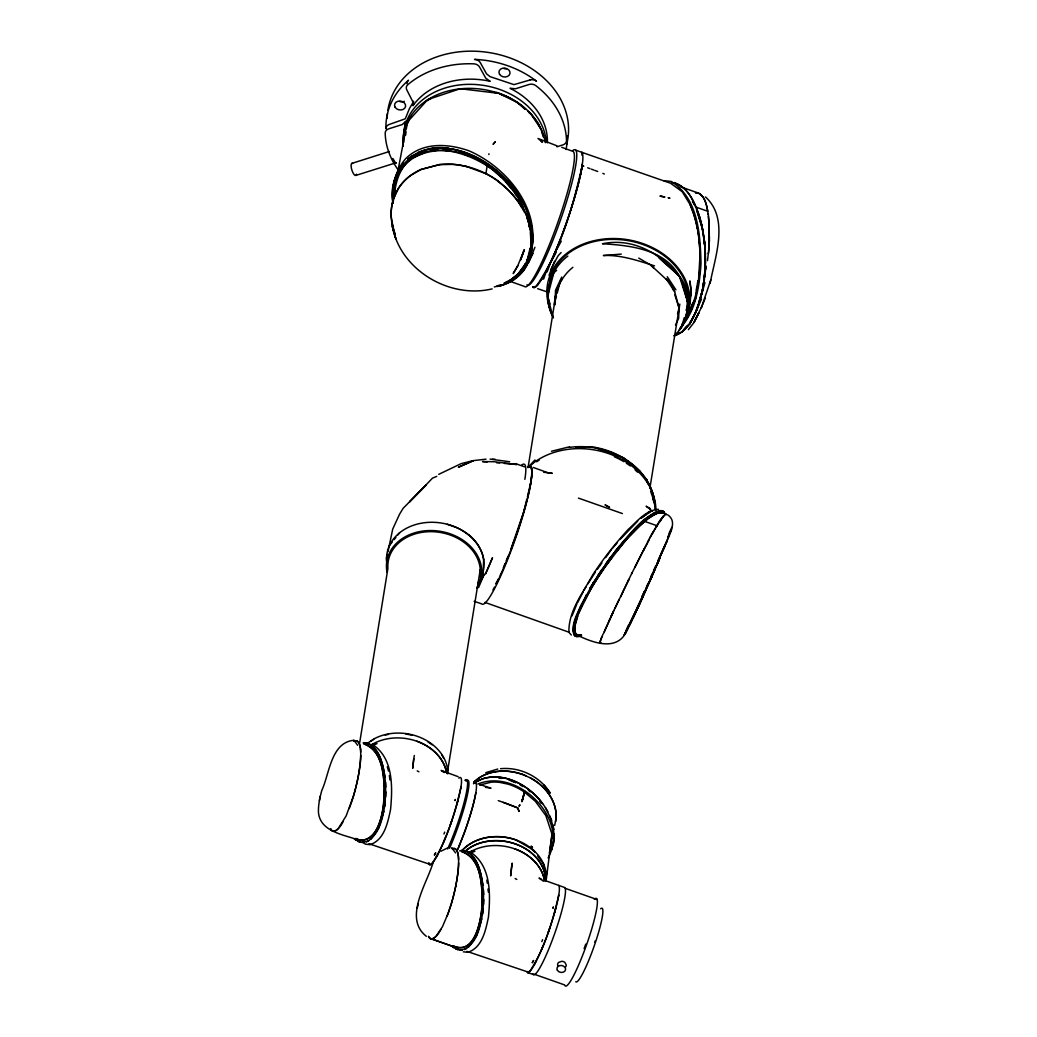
<?xml version="1.0" encoding="UTF-8"?>
<svg xmlns="http://www.w3.org/2000/svg" width="1037" height="1037" viewBox="0 0 1037 1037"><rect width="100%" height="100%" fill="white"/><g stroke="black" fill="none" stroke-linecap="round" stroke-linejoin="round"><path stroke-width="1.5" d="M627.294 629.718C618.35 652.027 593.683 643.173 577.453 635.201L575.185 632.713L574.757 626.711L578.335 613.917L591.064 588.342L603.754 568.483L625.505 540.407L639.609 525.694L651.651 516.037L658.041 512.952L663.537 513.224L662.06 512.576M531.087 238.964L530.801 245.588M385.686 796.779L385.557 782.235M483.579 904.394L483.449 889.85M699.612 301.404A68.261 30.734 -86.6 0 0 700.649 297.865C707.39 271.513 706.845 243.306 699.69 217.096C695.166 203.498 688.814 187.386 673.972 182.551M691.018 295.791L691.225 290.632L690.162 302.324L688.218 308.326M460.921 787.264C454.75 813.941 446.791 841.111 431.651 864.184L428.812 863.964L428.877 862.758L429.149 863.99M705.562 261.622L704.317 277.41L705.899 268.039A3.591 3.539 84.1 0 1 705.717 267.494L705.756 265.796A2.865 2.813 84.2 0 0 705.782 267.468L705.899 267.831A3.124 3.085 84.9 0 1 705.691 266.924L705.704 266.366M678.807 330.518C689.774 314.963 691.938 291.384 679.3 276.011C664.51 249.01 630.042 245.432 602.432 243.747C632.946 237.499 660.115 253.235 679.3 276.011C689.099 294.508 692.483 320.29 674.581 334.99M674.335 335.832C692.807 329.014 698.355 306.796 702.58 289.608C706.897 265.602 706.262 240.623 699.69 217.096C694.933 203.33 688.127 185.39 671.963 182.46M394.967 186.608L394.293 196.771C399.634 115.703 504.021 154.85 522.739 206.532L519.304 200.154M704.654 275.168L705.173 265.861M555.054 304.8L555.521 290.243L561.704 277.086M702.58 289.608L703.877 280.975L702.58 289.608L697.175 308.598M384.701 806.553L385.855 791.866M482.594 914.18L483.748 899.481M553.473 317.892C541.573 297.1 549.117 270.009 567.861 256.074M654.84 509.024C655.902 474.376 621.409 449.864 589.664 446.636M388.032 551.515L392.712 529.09L399.517 514.287L403.134 508.299L426.285 484.927L409.68 501.623M707.493 260.637L708.31 253.624M405.648 135.082L406.024 131.88M406.4 128.692L407.165 122.301L427.737 99.591L460.234 88.715L498.395 93.304L493.301 92.15M546.395 878.572L552.021 834.279L545.838 815.575L535.377 801.342L524.553 792.164A53.937 42.219 48.4 0 0 508.026 784.128L499.51 782.352A51.111 39.976 48.3 0 0 491.162 782.183L479.716 785.061M704.356 279.912L704.512 278.655M353.773 740.301C330.984 742.479 329.481 773.809 321.82 790.401C319.889 797.31 318.32 804.414 318.411 811.621C319.474 832.27 345.217 834.798 359.891 840.54C382.822 839.14 383.716 805.114 384.416 787.939C383.146 772.552 381.525 748.818 363.637 743.905M433.142 862.253C427.477 882.889 402.875 918.056 426.35 936.294M555.586 821.874L556.078 818.154A46.821 37.98 21.3 0 0 530.387 777.97M698.471 281.144L700.079 254.221M531.838 475.166L531.048 480.922L531.955 471.576L530.853 466.702L527.781 467.272M394.177 193.75C395.369 143.119 459.197 140.721 489.607 167.463C513.95 185.636 533.783 215.229 530.711 246.715A68.261 53.289 49.2 0 1 528.844 255.633A67.703 52.835 49.2 0 1 525.5 263.735A68.261 53.263 49.3 0 1 517.981 274.014L511.591 279.264L503.917 283.27M511.422 867.956L510.645 875.915L512.2 863.147L511.487 867.554M549.39 853.14L552.021 834.279M574.718 627.774L575.198 624.404M554.328 304.541C555.197 289.893 561.302 276.62 572.891 267.287M413.543 760.302L412.752 768.287L413.789 758.734M413.594 759.94L414.307 755.519M359.58 743.309L387.903 568.432A46.484 37.021 9.2 0 1 436.084 531.903A46.484 37.021 9.2 0 1 479.859 576.987M487.17 165.829L485.899 173.672A75.727 62.57 31.2 0 1 500.962 183.458L506.432 188.034M480.274 569.456L447.569 771.359A46.484 37.021 9.2 0 0 447.206 768.378M528.196 466.663L556.325 292.058M649.849 488.414L679.818 304.139M546.123 880.4L546.279 879.441M580.5 174.683L581.731 167.968C572.1 208.981 560.213 251.395 536.142 286.406L533.07 286.99M397.534 173.049L407.165 122.301M553.784 272.848L547.614 296.478L552.786 316.428C545.89 302.195 547.419 286.886 553.784 272.848L556.61 270.385M488.829 154.526L488.984 153.761M460.661 788.379L460.882 787.355M530.166 485.497L530.918 481.855L527.457 496.567M558.554 896.007L558.762 894.97C552.643 921.634 544.658 948.764 529.544 971.799L526.705 971.591L466.857 951.357M522.441 799.812L522.142 800.797L522.92 797.881M701.751 306.589L710.863 279.77M320.329 796.183L319.383 800.512M418.209 903.81L417.276 908.14M522.635 799.177L524.398 792.696M702.71 289.712L701.064 296.686M385.31 801.692C383.029 816.067 380.501 834.007 366.541 841.927M483.19 909.306C480.922 923.695 478.394 941.635 464.433 949.555M522.804 798.386L521.792 801.718L522.622 799.216M696.695 290.982L695.671 295.247M524.826 791.153L522.35 800.123M701.88 292.214L701.582 293.536L702.84 289.492L699.469 300.315M522.894 797.997L523.439 795.949M387.294 554.549L386.568 557.582A49.115 39.121 9.2 0 0 386.723 562.015M526.731 499.562L523.802 511.539L510.593 550.193M530.063 248.426L527.237 259.963L528.65 256.074M710.138 283.114C715.167 256.411 729.374 218.742 705.471 196.926M701.336 294.573L700.597 297.463M554.665 825.478L556.078 818.206L555.728 810.584A46.613 37.825 21.2 0 0 549.921 795.599A47.145 38.343 20.9 0 0 541.534 785.696A47.339 38.434 21.1 0 0 530.438 777.931L522.052 774.237A47.339 37.941 21.2 0 0 508.7 771.308A47.145 37.721 21 0 0 495.517 771.697A46.613 37.41 21.3 0 0 480.131 777.219L474.039 781.924M554.834 302.182L556.402 296.206M557.18 293.225L560.304 281.273L562.404 279.122M522.972 797.699L523.918 794.316M677.524 313.913L679.079 307.937L674.659 291.669L667.271 276.749L675.93 289.854L666.156 278.784L674.659 291.669M681.866 326.616L684.187 317.75M686.118 310.374L688.037 302.985L679.3 276.011L656.084 254.609M456.708 804.893L457.887 800.512M554.588 912.521L555.78 908.127M577.868 185.766L574.433 198.145A71.773 9.54 -70.6 0 1 565.593 225.133L561.717 235.593M701.647 294.404L704.914 282.712M530.503 253.871C542.571 210.355 507.262 167.32 468.957 150.806C448.14 143.456 422.642 141.9 405.739 158.583C397.197 168.564 392.155 181.54 393.373 194.749M523.996 794.057L524.268 793.111M522.246 800.46L522.505 799.605M695.14 314.211L698.031 304.943M594.797 942.179L595.199 940.896M693.857 301.534L694.233 300.328L684.705 320.757L685.263 319.953M599.827 642.305L601.978 636.64M577.622 616.056C575.807 621.759 573.046 628.266 575.846 634.048L578.127 635.409L581.511 635.162L578.127 635.409L575.846 634.048M521.196 258.382L520.678 259.859L524.229 249.917L517.709 265.874M549.014 275.311L554.588 261.246M543.595 279.096L546.603 270.463A70.788 9.411 -70.6 0 0 550.478 262.542L552.993 256.995A72.953 9.696 -70.6 0 0 560.667 238.419L561.147 237.136M658.988 560.33L660.271 556.752L657.484 563.817M383.884 811.31L378.596 828.2L370.857 839.244M481.777 918.938L476.489 935.828L468.75 946.872M521.261 258.187L524.229 249.917M511.604 547.743L513.6 542.234M444.692 832.089L443.953 833.968M450.421 824.428L451.756 820.734M542.571 939.716L541.845 941.583M548.314 932.043L549.649 928.361M330.609 828.887A47.145 11.148 -74.4 0 0 333.318 831.181A46.613 11.044 -74.7 0 0 338.464 828.278L346.177 815.821L353.41 796.235A46.613 10.616 -75.4 0 0 357.83 778.606A47.145 10.526 -75.5 0 0 359.878 766.058M447.116 916.189L451.302 903.862A46.613 10.616 -75.4 0 0 455.71 886.233M349.223 808.601L350.675 804.647A46.821 10.59 -75.4 0 0 360.695 755.208M534.923 247.286L528.935 262.244M657.756 561.121L668.554 536.881M547.082 271.927L550.647 262.607L556.13 252.51M393.477 199.065L398.454 188.384A71.177 57.398 28.1 0 1 410.652 175.447L421.294 169.342L439.844 164.559M699.262 302.882C694.414 315.559 688.464 331.879 673.933 335.703M697.616 307.432L695.996 311.398L701.479 299.174M666.506 542.351L649.616 580.383M666.519 542.312C669.448 533.757 677.874 521.43 667.543 514.728M550.504 269.996L558.049 255.854L561.121 252.548M443.59 842.083L445.301 837.883M571.996 615.965L576.818 604.13M541.483 949.698L543.194 945.498M600.851 639.375L603.158 633.866M586.32 594.797C581.848 607.176 568.367 622.731 575.094 636.251L581.148 636.148L576.766 636.835L574.005 635.098L572.981 631.002L573.746 624.702L580.344 606.541L593.618 582.275L610.612 557.284L623.963 540.523L644.431 519.77L654.554 512.485L659.701 510.58L663.291 511.111L665.197 514.041M499.549 576.948L500.78 573.979M503.23 568.03L505.071 563.571M506.302 560.602L508.143 556.143M689.294 312.954C701.297 286.536 702.23 256.178 697.305 227.92M705.29 298.15L701.323 307.613L701.66 306.822M659.182 559.876L649.655 580.292M659.156 559.928L641.164 600.708M652.027 576.403L625.376 633.205L640.931 601.227M578.335 613.917L581.848 605.893M533.044 253.443L525.889 266.703M639.725 603.858L636.731 610.365M646.038 589.91L629.005 626.452M608.784 621.344L613.761 610.663M407.398 123.779L409.071 120.188M669.137 533.096L671.859 527.263M650.795 576.87L652.143 573.979M653.491 570.726L655.514 566.383M656.849 563.882L664.989 546.071M646.232 587.616L648.294 583.222M635.642 611.221L624.118 635.175L635.707 611.286M636.057 610.262L654.814 570M660.919 554.16L666.985 541.171M646.894 586.229L648.255 583.3M637.042 608.408L652.467 575.392M630.405 623.652L643.407 595.782M636.225 611.428L633.05 618.182M701.543 307.082L694.259 321.807L698.834 312.98L698.173 314.302M629.498 625.48L627.709 628.733M675.502 324.944L678.639 318.437L679.079 307.937L674.724 294.521M622.511 592.36L628.785 579.463M584.596 600.28L597.105 578.465L612.05 557.141L607.604 563.156M689.618 324.607L694.271 315.092M628.435 580.202L631.961 573.02M631.572 573.798L644.223 548.767M627.916 628.565L627.307 629.692M577.531 602.756L583.222 591.738M689.942 311.593L682.813 323.259M694.259 321.807L698.303 314.042M643.912 549.377L646.803 543.868M478.537 587.642L484.279 574.2L476.761 588.109M541.418 279.705A72.953 9.696 -70.6 0 0 548.042 267.611L550.478 262.542A70.866 9.424 -70.6 0 0 554.523 253.469L561.315 241.102M495.842 583.701L498.81 578.296M428.501 936.502A47.145 11.148 -74.4 0 0 431.211 938.809A46.613 11.044 -74.7 0 0 436.357 935.905L442.488 926.65L448.567 912.275A46.821 10.59 -75.4 0 0 458.587 862.836M692.444 318.515L693.377 316.842M525.461 267.702C519.031 277.242 508.765 284.06 497.514 286.445C549.027 275.116 536.647 206.259 505.875 179.142C482.231 153.696 438.431 135.134 407.8 159.089L412.545 155.537M436.318 857.145L437.77 854.579M534.211 964.773L535.649 962.193M652.195 533.912L656.901 525.694L644.625 521.378L629.952 535.585L616.574 551.295L621.085 545.721M413.711 101.263L409.356 108.768L405.273 118.801L389.484 124.362A6.196 4.939 9.2 0 0 385.92 128.769A91.1 72.564 9.2 0 1 408.539 80.238A6.196 4.939 9.2 0 0 407.01 83.673M517.606 266.042L513.198 273.574L517.852 265.641M593.618 582.275L589.82 588.601L601.836 569.585M583.935 590.364L586.294 586.436M587.875 583.818L595.407 572.035M523.478 267.157L525.513 263.657L518.202 273.859M341.445 824.428L343.014 821.9M439.338 932.056L440.906 929.528M522.194 272.122C557.245 219.481 497.099 150.482 442.073 147.941M594.992 581.964L603.754 568.483M610.612 557.284L597.636 575.911M548.093 857.949C569.844 818.802 517.619 767.639 477.798 784.05M597.273 569.417L601.927 562.871M605.647 557.647L611.234 549.804M661.671 518.228L663.149 516.245M619.543 545.825L606.178 563.35M403.587 163.276C394.306 173.996 391.195 188.915 392.842 202.759M688.374 329.649L693.792 322.753M389.51 545.449L392.258 541.988M394.099 539.681L395.94 537.386M397.767 535.079L399.608 532.772M431.509 864.171L432.429 863.017M529.388 971.786L530.322 970.645M615.071 551.425C628.811 536.557 641.035 515.765 661.8 510.593L664.561 512.317M513.25 279.575L527.794 262.413L525.137 265.446A69.298 53.963 49.9 0 1 522.92 268.829L520.483 271.992A67.833 52.77 50.9 0 1 518.124 274.52L514.767 277.475M612.232 548.638L617.235 542.805M620.243 539.292L637.768 521.054M681.879 332.112L687.44 325.864M687.907 325.151L683.344 329.973M681.724 324.529L682.359 323.803M629.952 535.585L633.827 531.501M600.592 642.344L599.749 643.005M529.039 466.585L535.131 460.091L527.911 467.674M685.327 328.223L686.39 327.083M409.485 502.077L432.481 478.148L436.758 476.385M680.272 327.718C696.255 310.944 699.327 286.056 701.012 263.878C700.286 234.958 698.471 198.223 671.056 181.436L663.667 180.645M512.654 278.564L517.204 274.779M644.625 521.378L645.973 520.159M535.87 286.458L534.936 287.288A71.773 9.54 -70.6 0 1 532.979 287.042M536.622 285.81L537.775 284.799M528.04 467.22L529.635 466.196A71.566 9.514 -70.6 0 1 530.931 466.637L531.903 469.605M473.442 783.726C496.373 767.276 527.924 783.246 542.649 803.571M640.918 518.293L646.414 514.3M641.19 518.215L645.701 514.767M507.378 282.168L515.752 276.114M652.584 515.558L649.408 517.657L656.499 513.432L660.388 512.421L663.213 513.03M367.539 743.257L374.266 738.798M370.805 745.396L373.489 743.607M465.432 850.871L472.159 846.425A46.458 36.995 9.2 0 1 519.485 845.648A46.458 36.995 9.2 0 1 545.618 879.117M468.685 853.01L471.381 851.234M694.168 215.411L690.033 204.496L682.229 191.741L670.602 183.251L581.977 152.374L581.99 153.256M440.894 851.234L447.271 848.123M507.689 283.101L513.73 279.718M426.427 101.056L431.081 98.476M413.97 157.326L425.637 152.089M475.192 782.339L482.711 778.696M438.742 474.35L461.089 463.669L472.742 460.687L486.029 459.158M368.718 840.838L362.185 842.64M466.611 948.453L460.065 950.255M675.813 334.77L676.604 334.407L675.424 334.938M373.061 745.37L377.027 743.594M470.954 852.984L474.92 851.221M504.812 282.945L505.732 282.531M655.462 513.989L658.041 512.952M417.768 152.659L423.407 150.456M496.788 286.056L500.404 284.799M485.796 772.656L497.747 769.052M355.976 175.383L396.225 162.718M351.686 163.444L389.406 151.493M556.921 146.787L562.948 144.882A6.196 4.939 9.2 0 0 566.513 140.488A91.1 72.564 9.2 0 0 535.805 85.643A6.196 4.939 9.2 0 0 529.129 84.477L515.583 88.754L510.035 88.288A71.89 57.268 9.2 0 1 547.367 142.834M551.49 451.251L569.546 446.804M482.011 778.865C508.26 771.074 535.546 789.222 547.899 811.802M494.312 286.912L503.308 284.942M658.43 509.297C645.494 510.295 637.107 521.533 628.098 529.518C614.993 543.984 602.795 559.241 592.27 575.691C582.613 593.307 568.302 611.376 568.911 632.363L571.309 635.02M459.676 850.884L463.176 850.34M492.16 288.882C449.591 299.123 400.412 270.216 392.362 226.377L395.914 238.964L391.727 224.212M429.383 148.939L435.631 148.11M430.835 150.948L437.07 150.209M363.119 742.829L365.296 742.712M461.011 850.444L467.415 851.533M500.534 768.702C519.9 766.784 540.057 776.48 550.271 793.124L544.127 785.152M621.254 254.104L603.353 255.53C621.137 254.765 637.924 260.65 654.541 265.874M364.35 842.524L357.946 841.435M462.243 950.151L455.839 949.062M474.337 783.091L475.633 783.052M704.654 277.41L705.329 253.261L704.33 240.182L705.458 254.337M489.827 777.063L490.67 777.05M459.43 88.988L462.696 88.975M569.469 447.414C606.865 441.982 651.884 465.237 655.151 506.043L652.727 498.551M575.665 447.465L584.881 447.453M695.412 192.739L699.495 193.517L702.982 196.978A74.884 21.557 -80.1 0 1 706.91 206.869L708.556 216.227M490.06 459.106L509.673 461.763M495.284 459.339L492.445 459.184M448.645 148.447C416.887 141.926 386.036 171.338 393.179 203.421M487.196 461.958L482.503 461.556L493.858 461.711L516.932 464.498L504.41 463.435M496.593 462.761L499.717 463.033M443.577 150.171L450.214 150.806M468.322 852.531L471.42 852.829C491.447 866.699 490.488 895.372 488.427 917.214C485.679 930.15 482.296 947.585 467.998 952.277L463.345 951.823M543.647 472.237L552.319 473.339L547.692 472.678L533.329 467.48M501.597 778.191L498.719 777.815L501.597 778.346M453.726 946.042C477.059 956.114 481.661 915.191 482.386 900.323C481.583 883.524 480.87 857.43 461.53 851.52C483.579 859.427 482.529 890.264 481.816 909.773C480.351 923.85 473.429 954.688 453.649 946.237M485.485 787.329L490.994 788.185L479.548 784.439M587.111 446.96L590.014 447.478M598.712 449.034L607.176 451.601M577.453 635.201L579.216 635.525M498.382 776.985L499.173 777.141M365.05 744.229C385.595 753.627 384.662 782.766 383.923 802.145C382.472 816.236 375.537 847.06 355.756 838.622M385.103 777.594C382.692 764.891 379.996 745.681 364.687 742.661L369.522 743.918M462.567 850.288C477.888 853.308 480.585 872.519 482.996 885.209M669.941 198.197L668.113 197.73L669.371 198.054M665.637 513.911L666.324 514.806M447.232 524.255L456.578 527.548A48.661 38.758 9.2 0 1 468.491 534.794M556.921 145.802L537.996 138.491L542.507 141.978L540.342 139.671L541.832 141.991M537.659 288.701L547.173 291.89M474.168 601.317L481.712 603.871A71.89 9.553 -70.6 0 0 506.354 562.754A71.89 9.553 -70.6 0 0 530.646 483.799M545.06 880.53L564.763 887.542A46.354 6.157 -70.6 0 1 552.838 938.628A46.354 6.157 -70.6 0 1 532.837 973.613M368.965 843.742L428.812 863.964M458.134 776.661L441.127 770.426L443.343 771.995M359.891 840.54L355.847 838.414M575.639 150.132L581.77 152.296A71.773 9.54 -70.6 0 1 577.829 185.843M695.542 206.972L707.83 211.289C706.288 204.652 704.991 195.643 697.771 192.83A72.214 21.012 -78.5 0 0 695.684 192.726M578.452 498.11L622.394 513.561M498.278 800.616L505.188 803.053M565.269 888.359L597.143 899.559M534.314 974.261L564.659 984.943A46.484 6.183 -70.6 0 0 587.279 942.724A46.484 6.183 -70.6 0 0 594.305 899.351M430.161 938.446L455.684 947.429M533.303 974.547L527.211 972.408A46.354 6.157 -70.6 0 0 547.73 933.831A46.354 6.157 -70.6 0 0 558.684 885.404M431.185 938.809L457.771 948.155M503.295 802.392L517.774 807.914L518.98 811.388L517.994 808.445M680.207 186.634L697.525 192.778M484.953 602.393L569.248 632.298M594.655 447.427L623.198 457.667L640.425 471.628M515.687 463.63L524.579 466.831M505.81 803.273L517.774 807.914M591.375 169.148L593.968 170.094M561.756 147.306L573.305 151.532A71.89 9.553 -70.6 0 1 556.325 226.636A71.89 9.553 -70.6 0 1 524.515 286.458L510.424 281.455M595.095 170.509L597.714 171.468M589.936 168.629L587.707 167.8M508.804 779.967L516.037 782.663L511.734 780.822M463.63 154.033L469.67 156.289M613.917 454.375L617.871 455.878M360.033 842.277L354.174 838.713L355.924 840.164M457.926 949.892L452.067 946.34L453.817 947.792M602.86 173.399L604.338 173.97M522.039 774.237L526.316 775.922M509.478 97.854L499.951 93.939L516.789 102.196L525.228 109.378M462.411 850.288A46.354 36.93 9.2 0 1 515.907 839.957L517.217 840.592M541.56 879.311L539.02 878.054L543.453 881.191M417.237 770.906L418.922 771.8M515.117 878.533L516.815 879.415M520.237 785.022L523.037 786.59M638.779 258.109L650.808 265.148L671.341 284.073L673.272 290.036M650.316 508.752L646.129 506.212L650.808 509.867L648.89 507.547L650.393 509.919M368.978 743.685C382.796 753.018 384.52 771.774 385.803 787.005M466.87 851.312C480.688 860.632 482.412 879.389 483.696 894.62M373.54 745.214C393.554 759.071 392.608 787.757 390.547 809.586C387.786 822.522 384.403 839.957 370.105 844.649L365.452 844.196L362.963 842.277M395.901 163.392L392.803 158.48M528.442 790.22L530.335 791.814M528.844 112.463L531.255 114.511L541.133 129.379L543.181 136.832M530.827 848.473L534.496 851.597M659.039 258.006L679.3 276.011M495.323 171.986L500.91 176.964M521.235 105.204L525.603 109.17M527.781 111.153L531.048 114.135M623.198 457.667L627.839 461.945M634.8 468.361L638.286 471.576M642.927 475.853L646.401 479.068L647.982 483.618M650.808 265.148L653.647 268.103M506.16 182.343L511.047 188.086M539.862 801.484L541.379 803.403M515.402 193.984L515.972 194.736M706.301 268.661L706.067 268.363A3.318 3.28 85.6 0 1 705.666 267.3A2.994 2.93 84.7 0 1 705.627 266.548M511.604 185.221L513.367 187.619M451.963 847.994L455.554 852.92M354.071 740.366L357.661 745.292M535.027 852.336L533.238 849.873L515.959 839.866A46.484 37.021 9.2 0 0 462.308 850.223M537.71 856.018L543.958 864.625L544.516 869.149M545.436 807.603L551.736 820.552M443.577 771.385L444.342 772.539M517.943 201.126L524.852 212.87M693.325 202.461L694.984 205.845M692.431 200.984L693.792 203.77M550.012 816.132L553.939 829.496M540.277 128.095L538.631 124.414A71.773 57.165 9.2 0 0 531.009 114.226M541.573 130.999L543.595 135.51M527.094 217.316L527.029 217.161A2.852 0.946 77.6 0 1 527.457 218.353L527.703 219.818A73.083 65.824 0.1 0 1 528.637 222.696L529.894 227.531L530.529 227.323L525.629 213.091M688.037 302.985L682.631 284.462M650.601 491.214L654.269 501.843M646.401 479.068L647.866 483.566M547.614 296.478L550.038 303.971M395.136 234.621L391.869 222.462M558.023 966.069L557.608 964.773A4.329 3.383 1.4 0 1 558.749 962.349L561.756 961.312A4.317 3.668 7 0 1 564.867 962.401L566.241 964.98A4.329 3.474 17.4 0 1 565.606 966.912M702.166 228.244L696.501 209.357L701.984 226.753L705.043 247.169M387.307 766.9L388.564 771.074M529.051 224.148L527.652 219.546M518.98 811.388L518.746 810.558M543.388 863.847L544.244 866.958M702.879 230.512L701.129 222.774M553.058 825.024L554.341 838.285L551.386 850.223L553.771 842.77L554.38 833.929M699.482 217.394L699.897 219.04M528.922 223.668L530.296 229.851M574.718 630.548L575.185 632.713M704.81 245.043L703.708 236.255M708.219 213.726L708.388 214.983M545.682 878.715L545.993 881.217L544.879 872.169M486.871 880.089L487.234 883.07M487.973 889.046L488.336 892.027M389.355 775.456L389.899 779.928M457.823 873.595A47.339 10.72 -75.4 0 0 458.652 862.706L458.445 856.912A46.821 11.109 -74.7 0 0 453.208 848.551A46.613 11.044 -74.7 0 1 454.31 848.512A47.145 11.148 -74.5 0 1 456.993 850.923M458.626 859.647L458.445 856.899A47.339 11.213 -74.6 0 0 457.006 850.858M360.513 749.401A46.821 11.109 -74.7 0 0 354.071 741.39A46.613 11.044 -74.7 0 1 356.417 740.885A47.145 11.148 -74.5 0 1 359.1 743.296A47.339 11.213 -74.6 0 1 360.565 749.245L360.759 755.092A47.339 10.72 -75.4 0 1 359.943 765.967M360.552 749.284L360.733 752.019M483.631 559.384L483.177 571.62A49.219 39.212 9.2 0 1 481.064 577.648M705.406 260.118L705.095 250.773M530.413 232.768L530.983 243.397M581.977 152.374L582.029 155.278M393.386 197.95L393.399 201.152M600.592 908.775A39.043 5.185 -70.6 0 1 594.888 943.994A39.043 5.185 -70.6 0 1 575.768 981.741M585.736 944.137A39.043 5.185 -70.6 0 1 584.103 948.648M439.312 932.25A46.821 11.109 -74.7 0 1 428.527 936.372M457.758 873.685A47.145 10.526 -75.5 0 1 455.671 886.259M451.834 848.033A44.176 5.496 -70.7 0 1 452.339 848.979M468.854 852.686A46.458 37.008 9.2 0 1 515.195 849.031A46.458 37.008 9.2 0 1 544.516 880.296M514.533 848.772A46.587 37.112 9.2 0 1 544.516 880.97M449.514 848.331A47.196 6.274 -70.6 0 0 452.741 840.722A46.458 6.17 -70.6 0 0 468.115 780.342L466.806 780.446A46.509 6.183 -70.6 0 0 465.937 781.107M475.814 792.735A46.574 6.079 -70.6 0 1 459.469 845.064M459.469 845.09A47.028 6.002 -70.5 0 1 457.874 848.862M473.857 783.415A46.484 6.183 -70.6 0 1 463.124 836.12M515.907 839.957A46.354 36.93 9.2 0 1 546.071 879.713M466.611 849.809A46.354 36.93 9.2 0 1 517.035 844.494A46.354 36.93 9.2 0 1 545.605 880.569M459.287 845.894A45.926 6.105 -70.6 0 1 457.602 849.834M460.143 843.664A47.378 6.909 -70.9 0 1 459.287 845.738M463.137 835.835A47.106 5.911 -70.5 0 1 460.143 843.483M474.052 781.885A46.821 37.475 21 0 1 522 774.367M374.227 738.759A46.458 36.995 9.2 0 1 422.953 738.642A46.458 36.995 9.2 0 1 447.751 773.926M370.961 745.072A46.458 37.008 9.2 0 1 417.302 741.403A46.458 37.008 9.2 0 1 446.623 772.669M416.654 741.144A46.6 37.112 9.2 0 1 446.623 773.343M458.808 778.152A46.354 6.157 -70.6 0 1 452.028 819.969A46.354 6.157 -70.6 0 1 429.331 864.78M464.887 780.291A46.354 6.157 -70.6 0 1 464.693 800.149A46.354 6.157 -70.6 0 1 447.647 848.953M341.432 824.622A46.821 11.109 -74.7 0 1 330.634 828.744M353.941 740.405A44.176 5.496 -70.7 0 1 354.46 741.351M370.468 741.377A46.484 37.021 9.2 0 1 373.074 739.783M385.245 735.052A46.484 37.021 9.2 0 1 388.46 734.377M405.921 734.092A46.484 37.021 9.2 0 1 412.091 735.285M428.061 742.012A46.484 37.021 9.2 0 1 432.079 744.799M441.827 755.13A46.484 37.021 9.2 0 1 443.486 757.891M479.159 579.981A46.484 37.021 9.2 0 1 478.148 582.859M387.034 572.294A47.871 38.136 9.2 0 1 441.036 531.45A47.871 38.136 9.2 0 1 476.942 588.186M387.034 564.232A48.959 38.991 9.2 0 1 441.995 523.141A48.959 38.991 9.2 0 1 479.833 580.02M468.491 534.599A49.219 39.212 9.2 0 1 483.631 559.215M582.263 165.298A72.11 9.579 -70.6 0 1 554.536 253.456M572.567 150.715A71.773 9.54 -70.6 0 1 562.08 215.45A71.773 9.54 -70.6 0 1 526.926 284.825M551.528 312.798A71.89 57.268 9.2 0 1 624.831 239.288A71.89 57.268 9.2 0 1 679.611 329.572M692.016 308.106A63.192 29.736 -87.8 0 1 690.214 312.189M689.164 312.63A64.359 28.297 -85.8 0 1 687.648 315.559M688.011 316.583A63.84 29.347 -87.3 0 1 686.572 318.955M684.887 321.379A64.825 30.086 -87.9 0 1 683.111 323.635M546.616 270.437A72.123 9.592 -70.6 0 1 532.772 286.847M690.046 204.445A85.034 38.732 -86.9 0 1 697.214 227.22A83.336 37.902 -86.9 0 1 699.029 238.588M694.09 215.527A84.451 38.395 -86.9 0 1 697.201 228.036M699.262 242.554A80.043 36.451 -86.9 0 1 699.936 254.259M698.705 238.834A81.923 37.293 -86.9 0 1 699.107 242.658M697.849 280.833A68.96 30.721 -86.7 0 1 696.125 290.49M692.703 303.322A64.113 28.634 -86.5 0 1 691.627 306.317M696.242 295.843A65.098 30.579 -87.5 0 1 694.751 301.015M528.313 466.806A71.877 9.553 -70.6 0 1 523.387 512.991M522.972 514.391A71.877 9.553 -70.6 0 1 510.917 549.791M510.373 551.217A71.877 9.553 -70.6 0 1 503.71 567.641M503.126 569.028A71.877 9.553 -70.6 0 1 501.169 573.422M498.603 578.983A71.877 9.553 -70.6 0 1 496.14 584M494.506 587.136A71.877 9.553 -70.6 0 1 492.925 590.027M521.637 465.12A71.773 9.54 -70.6 0 1 524.852 479.353M528.494 467.117A71.89 57.268 9.2 0 1 608.019 453.389A71.89 57.268 9.2 0 1 655.928 510.424M651.793 511.487A82.791 17.694 -55.7 0 1 652.48 511.254M648.164 512.421A84.088 18.264 -56.5 0 1 650.212 511.41M651.612 510.865A84.088 18.264 -56.5 0 1 652.273 510.671M645.623 514.909A84.451 18.031 -55.7 0 1 650.005 512.343M662.786 517.048A75.105 5.276 -64.2 0 1 666.156 514.015M656.304 527.159A75.753 5.289 -64.5 0 1 661.178 519.356M649.901 537.983A75.468 5.159 -64.6 0 1 657.043 525.37M657.393 524.515A75.779 5.431 -64.7 0 1 661.23 518.552M643.808 550.077A73.964 4.9 -64.5 0 1 649.201 539.862M614.811 608.758A71.216 1.776 -63.9 0 1 623.094 591.466M603.703 633.218A70.814 1.724 -64.1 0 1 613.01 612.763M611 616.509A70.607 1.97 -63.8 0 1 619.167 599.282M600.708 642.072A73.173 2.333 -62.5 0 1 599.684 642.564M634.683 567.68A73.225 3.617 -64 0 1 643.731 549.856M620.528 596.949A71.151 1.555 -64 0 1 628.694 580.098M647.295 542.429A74.625 5.392 -64.7 0 1 652.791 532.357M659.843 521.754A75.61 5.354 -64.4 0 1 665.365 514.495M604.234 631.766A71.242 1.802 -64.1 0 1 609.963 619.115M599.814 642.862A72.201 2.23 -63.2 0 1 601.343 638.429M709.464 236.682A74.975 21.712 -80.4 0 1 708.388 253.585A75.092 22.036 -80.3 0 0 709.386 240.014M708.44 216.487A75.701 21.349 -80.6 0 1 709.217 236.98M699.236 302.558A68.261 30.734 -86.6 0 1 696.553 309.894M695.957 311.243A67.703 30.436 -86.6 0 1 692.146 318.839M692.133 318.787A68.261 30.682 -86.6 0 1 690.072 322.105M700.519 297.373A67.833 31.421 -87.2 0 1 699.405 301.261M698.173 305.85A69.298 31.525 -86.9 0 1 697.408 307.937M708.375 216.642A76.038 21.323 -80.7 0 1 709.139 227.855M708.997 228.088A75.377 21.025 -80.8 0 1 708.893 240.558M536.66 461.776A70.84 56.426 9.2 0 1 539.188 460.143M614.371 456.76A70.84 56.426 9.2 0 1 623.833 461.634M626.348 463.202A70.84 56.426 9.2 0 1 630.263 465.937M635.162 469.942A70.84 56.426 9.2 0 1 637.444 472.081M549.429 280.418A70.84 56.426 9.2 0 1 634.813 242.036A70.84 56.426 9.2 0 1 686.52 314.794M547.899 293.212A70.84 56.426 9.2 0 1 548.43 285.123M387.216 118.322A91.1 72.564 9.2 0 1 387.475 113.513M387.864 110.324A91.1 72.564 9.2 0 1 492.64 53.185A91.1 72.564 9.2 0 1 566.63 144.428M566.033 149.522A91.1 72.564 9.2 0 0 567.226 136.041A6.196 4.939 9.2 0 1 566.824 137.895M404.287 101.341A5.574 4.446 9.2 0 1 399.491 101.445M506.354 68.87A5.574 4.446 9.2 0 1 503.904 68.481M404.404 135.73A71.89 57.268 9.2 0 1 405.752 121.225L402.304 124.531L388.758 128.808A6.196 4.939 9.2 0 0 385.194 133.203A91.1 72.564 9.2 0 0 398.726 170.69M403.678 142.38A71.89 57.268 9.2 0 1 469.411 84.334A71.89 57.268 9.2 0 1 546.343 141.667M356.508 174.203A6.378 2.061 72.5 0 1 352.113 170.768A6.378 2.061 72.5 0 1 352.645 163.457M496.412 92.319A72.123 57.45 9.2 0 1 545.293 142.704M403.173 146.295A71.773 57.165 9.2 0 1 442.203 92.799A71.773 57.165 9.2 0 1 521.183 105.281M509.828 182.551A82.895 64.475 50 0 1 511.137 184.171M512.006 185.26A82.895 64.475 50 0 1 513.665 187.477M506.328 188.125A75.066 61.805 31.6 0 1 521.572 206.972M528.624 224.173A72.849 59.148 33.3 0 1 529.479 227.544M466.546 166.451A75.481 62.324 31.1 0 1 485.912 173.659L466.041 166.348A74.327 61.131 30.8 0 0 452.404 164.377L439.04 164.65L420.646 169.627A71.177 57.372 27.7 0 0 405.739 179.57A70.581 56.944 28.3 0 0 395.615 193.543M485.938 173.581A75.792 62.751 31.2 0 1 498.162 181.086M439.831 164.52A73.964 60.561 30.4 0 1 459.845 165.077M459.845 165.246A73.938 60.937 31 0 1 466.533 166.594M391.805 222.462A70.814 57.242 27.8 0 1 395.603 193.543M497.941 181.371A75.61 62.389 31.4 0 1 517.735 201.23M393.464 199.052A71.203 57.528 27.9 0 0 391.234 216.914L393.373 229.255A72.214 57.903 29.2 0 0 395.382 235.347M527.431 218.729A3.37 0.92 77.4 0 1 527.522 219.235M527.353 217.977A3.111 0.972 77 0 1 527.548 218.729M384.74 792.696L384.727 794.485L384.779 789.377L384.74 792.696M482.62 900.31L482.607 902.112L482.672 896.992L482.62 900.31M582.185 164.339L581.938 166.879L582.185 164.339M384.157 802.184L383.962 804.116L384.429 799.579L384.157 802.184M482.036 909.799L481.842 911.73L482.309 907.194L482.036 909.799M455.347 799.54L455.113 800.46L455.347 799.54M553.24 907.155L553.006 908.075L553.24 907.155M413.737 103.531L412.985 105.696A71.89 57.268 9.2 0 1 490.203 81.314L485.847 78.293L479.548 67.029A6.196 4.939 9.2 0 0 473.818 63.84A91.1 72.564 9.2 0 0 407.826 84.671A6.196 4.939 9.2 0 0 406.854 89.986L413.737 103.531M492.458 557.867L489.205 565.619A71.903 9.553 -70.6 0 1 485.433 574.057L492.458 557.867M671.445 529.492L668.087 536.738L671.445 529.492M628.474 625.713L625.739 631.585L628.461 625.726M644.871 590.546L642.136 596.405L644.845 590.61M435.618 852.92L434.451 855.006L435.618 852.92M533.511 960.547L532.344 962.634L533.511 960.547M432.222 858.96L432.222 858.96M530.101 966.588L530.101 966.588M612.115 556.402L608.136 561.769L612.115 556.402M519.874 805.036L519.135 805.982L519.874 805.036M620.346 545.955L616.147 551.178L620.346 545.955M495.31 141.797L493.223 144.156L495.31 141.797M678.639 333.201L677.822 333.72L678.639 333.201M459.689 466.65L458.419 467.246L473.455 460.648L459.689 466.65M529.842 80.03L513.963 84.632L490.047 76.621L486.56 73.86L480.261 62.596A6.196 4.939 9.2 0 0 474.531 59.394A91.1 72.564 9.2 0 1 536.531 81.197A6.196 4.939 9.2 0 0 529.842 80.03M437.601 149.678L431.975 150.261L437.601 149.678M449.591 150.184L443.408 149.652L449.591 150.184M661.826 196.434L659.947 196.097L664.898 196.991L661.826 196.434M583.624 166.14L582.198 165.44L583.624 166.14M607.773 506.393L605.038 504.812L609.536 507.43L607.773 506.393M531.255 846.309L532.448 847.281L531.255 846.309M690.849 288.61L689.877 280.897L691.148 291.514L690.849 288.61M546.59 873.361L546.538 872.545L546.616 874.204L546.59 873.361M557.413 970.321A4.342 3.461 9.2 0 0 564.893 971.06A4.342 3.461 9.2 0 0 561.484 965.512A4.342 3.461 9.2 0 0 557.413 970.321M395.136 107.252A5.574 4.446 9.2 0 0 404.741 108.198A5.574 4.446 9.2 0 0 400.36 101.069A5.574 4.446 9.2 0 0 395.136 107.252M499.549 74.275A5.574 4.446 9.2 0 0 509.154 75.221A5.574 4.446 9.2 0 0 504.773 68.092A5.574 4.446 9.2 0 0 499.549 74.275"/></g></svg>
